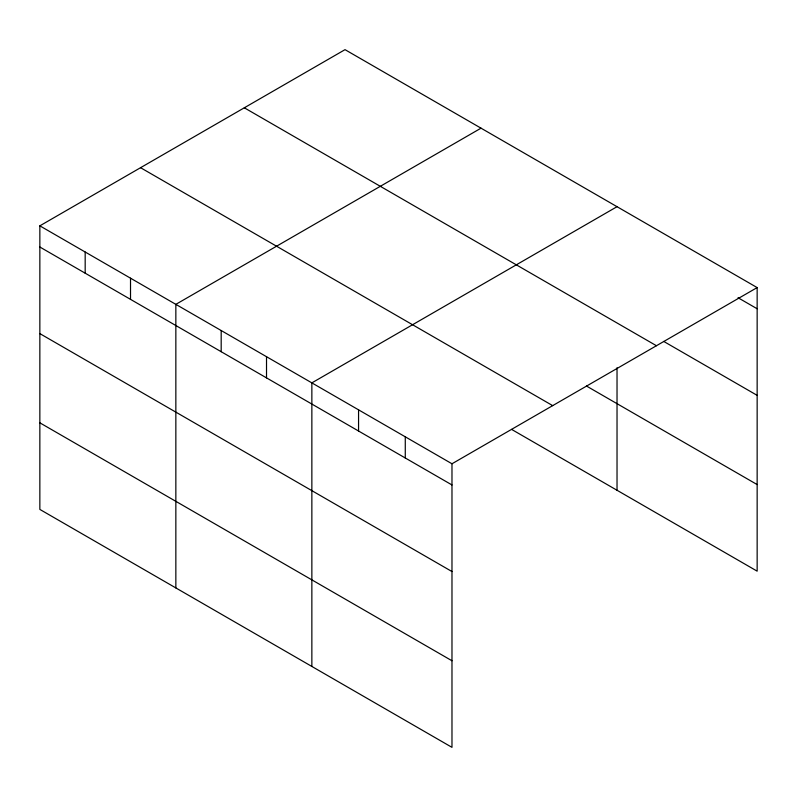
<?xml version="1.0" encoding="UTF-8"?>
<svg xmlns="http://www.w3.org/2000/svg" width="797" height="797" viewBox="0 0 797 797"><rect width="100%" height="100%" fill="white"/><g stroke="black" fill="none" stroke-linecap="round" stroke-linejoin="round"><path stroke-width="1.2" d="M39.85 225.84L451.979 463.774L451.979 747.347L39.85 509.413L39.85 225.84L345.021 49.653L757.15 287.587L757.15 571.16L511.594 429.394M481.019 128.168L175.848 304.354L175.848 587.927M617.027 206.692L311.856 382.879L311.856 666.451M451.979 463.774L757.15 287.587M738.042 297.729L757.15 308.768M663.732 341.425L757.15 395.352M244.31 107.794L656.439 345.729M586.453 386.017L757.15 484.576M140.561 167.699L552.69 405.633M39.85 247.01L451.979 484.955M39.85 333.604L451.979 571.549M39.85 422.818L451.979 660.763M617.027 367.736L617.027 490.265M405.274 436.816L405.274 457.986M358.56 409.847L358.56 431.018M266.517 356.707L266.517 377.878M221.187 330.536L221.187 351.706M130.519 278.183L130.519 299.363M85.179 252.011L85.179 273.192"/></g></svg>
